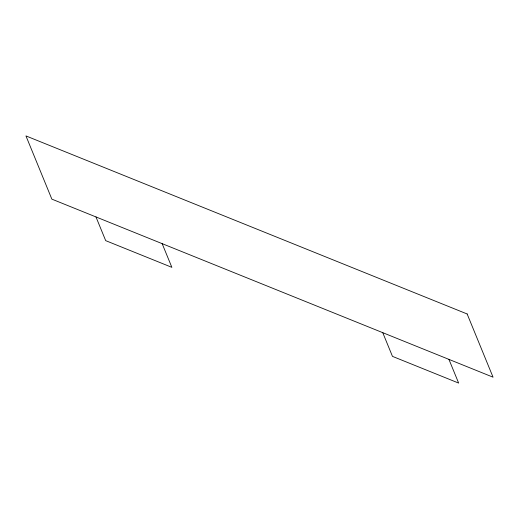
<?xml version="1.0" encoding="UTF-8"?>
<svg xmlns="http://www.w3.org/2000/svg" width="519" height="519" viewBox="0 0 519 519"><rect width="100%" height="100%" fill="white"/><g stroke="black" fill="none" stroke-linecap="round" stroke-linejoin="round"><path stroke-width="0.78" d="M448.929 359.375L458.647 383.08L392.468 356.371L382.75 332.666M162.155 243.645L171.867 267.35L105.688 240.641L95.976 216.936M467.145 313.969L25.95 135.92L51.855 199.134L493.05 377.183L467.145 313.969"/></g></svg>
